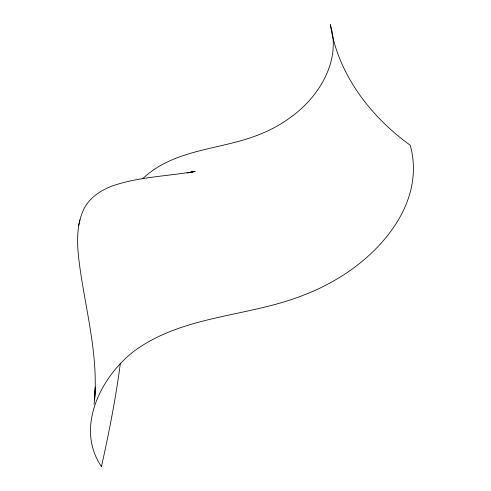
<?xml version="1.0" encoding="UTF-8"?>
<svg xmlns="http://www.w3.org/2000/svg" width="491" height="491" viewBox="0 0 491 491"><rect width="100%" height="100%" fill="white"/><g stroke="black" fill="none" stroke-linecap="round" stroke-linejoin="round"><path stroke-width="0.74" d="M94.585 399.803L95.285 387.111L94.585 399.803C98.237 355.097 86.042 311.38 79.88 267.485C77.277 248.348 75.246 227.566 83.642 209.504C89.344 197.664 100.931 190.072 112.967 185.739C139.456 176.662 167.805 176.281 195.16 171.384L187.077 173.059M94.069 404.234L94.72 397.79M78.677 225.363L79.972 219.839M142.697 178.724C175.25 147.601 223.786 150.197 263.078 132.963A131.484 129.36 -32.2 0 0 291.691 116.52C319.709 96.113 341.454 59.828 330.29 24.55C337.882 74.116 370.337 116.416 410.224 145.238C425.734 201.267 382.182 252.448 336.9 279.048A200.009 185.34 -11.1 0 1 304.395 294.821C248.925 317.143 183.898 314.67 134.276 350.997C101.091 376.388 74.822 427.593 101.391 466.45M191.92 172.053L193.331 171.66L189.139 172.593M120.381 363.242A1808.39 236.858 -64 0 1 101.49 466.376"/></g></svg>
